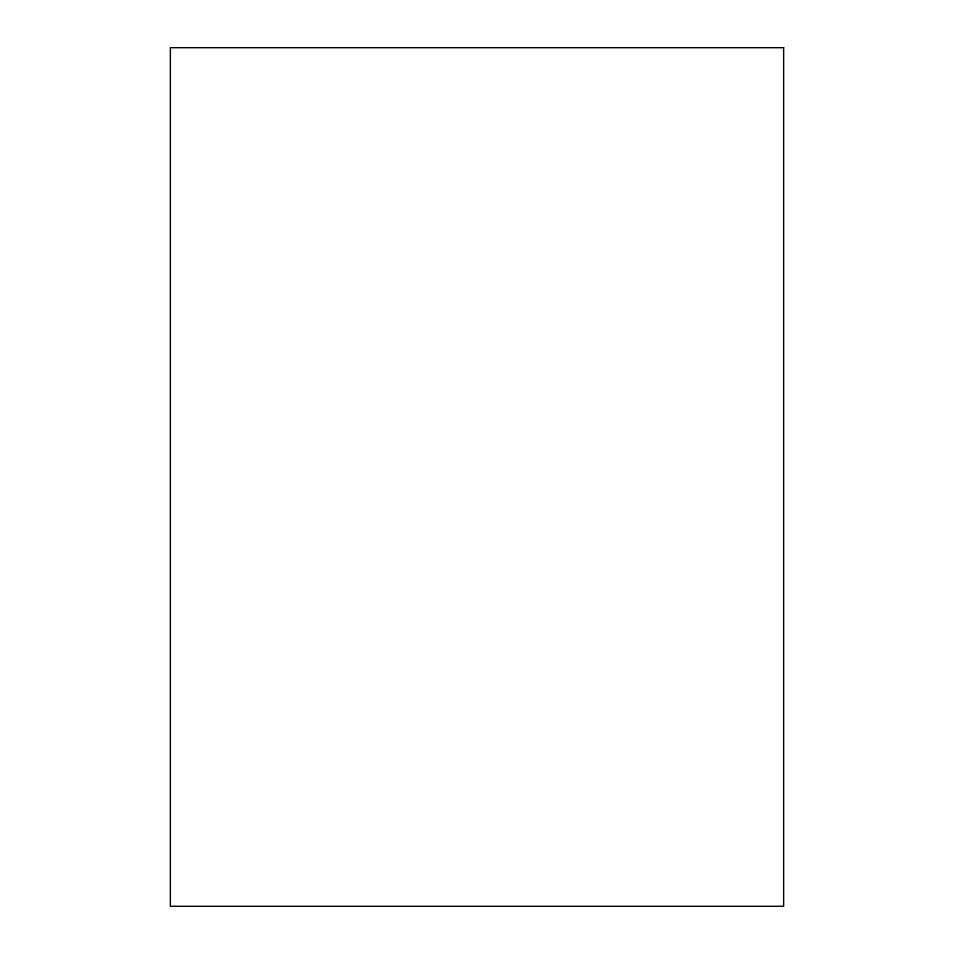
<?xml version="1.0" encoding="UTF-8"?>
<svg xmlns="http://www.w3.org/2000/svg" width="954" height="954" viewBox="0 0 954 954"><rect width="100%" height="100%" fill="white"/><g stroke="black" fill="none" stroke-linecap="round" stroke-linejoin="round"><path stroke-width="1.43" d="M783.639 47.7L170.361 47.7L170.361 906.3L783.639 906.3L783.639 47.7"/></g></svg>
